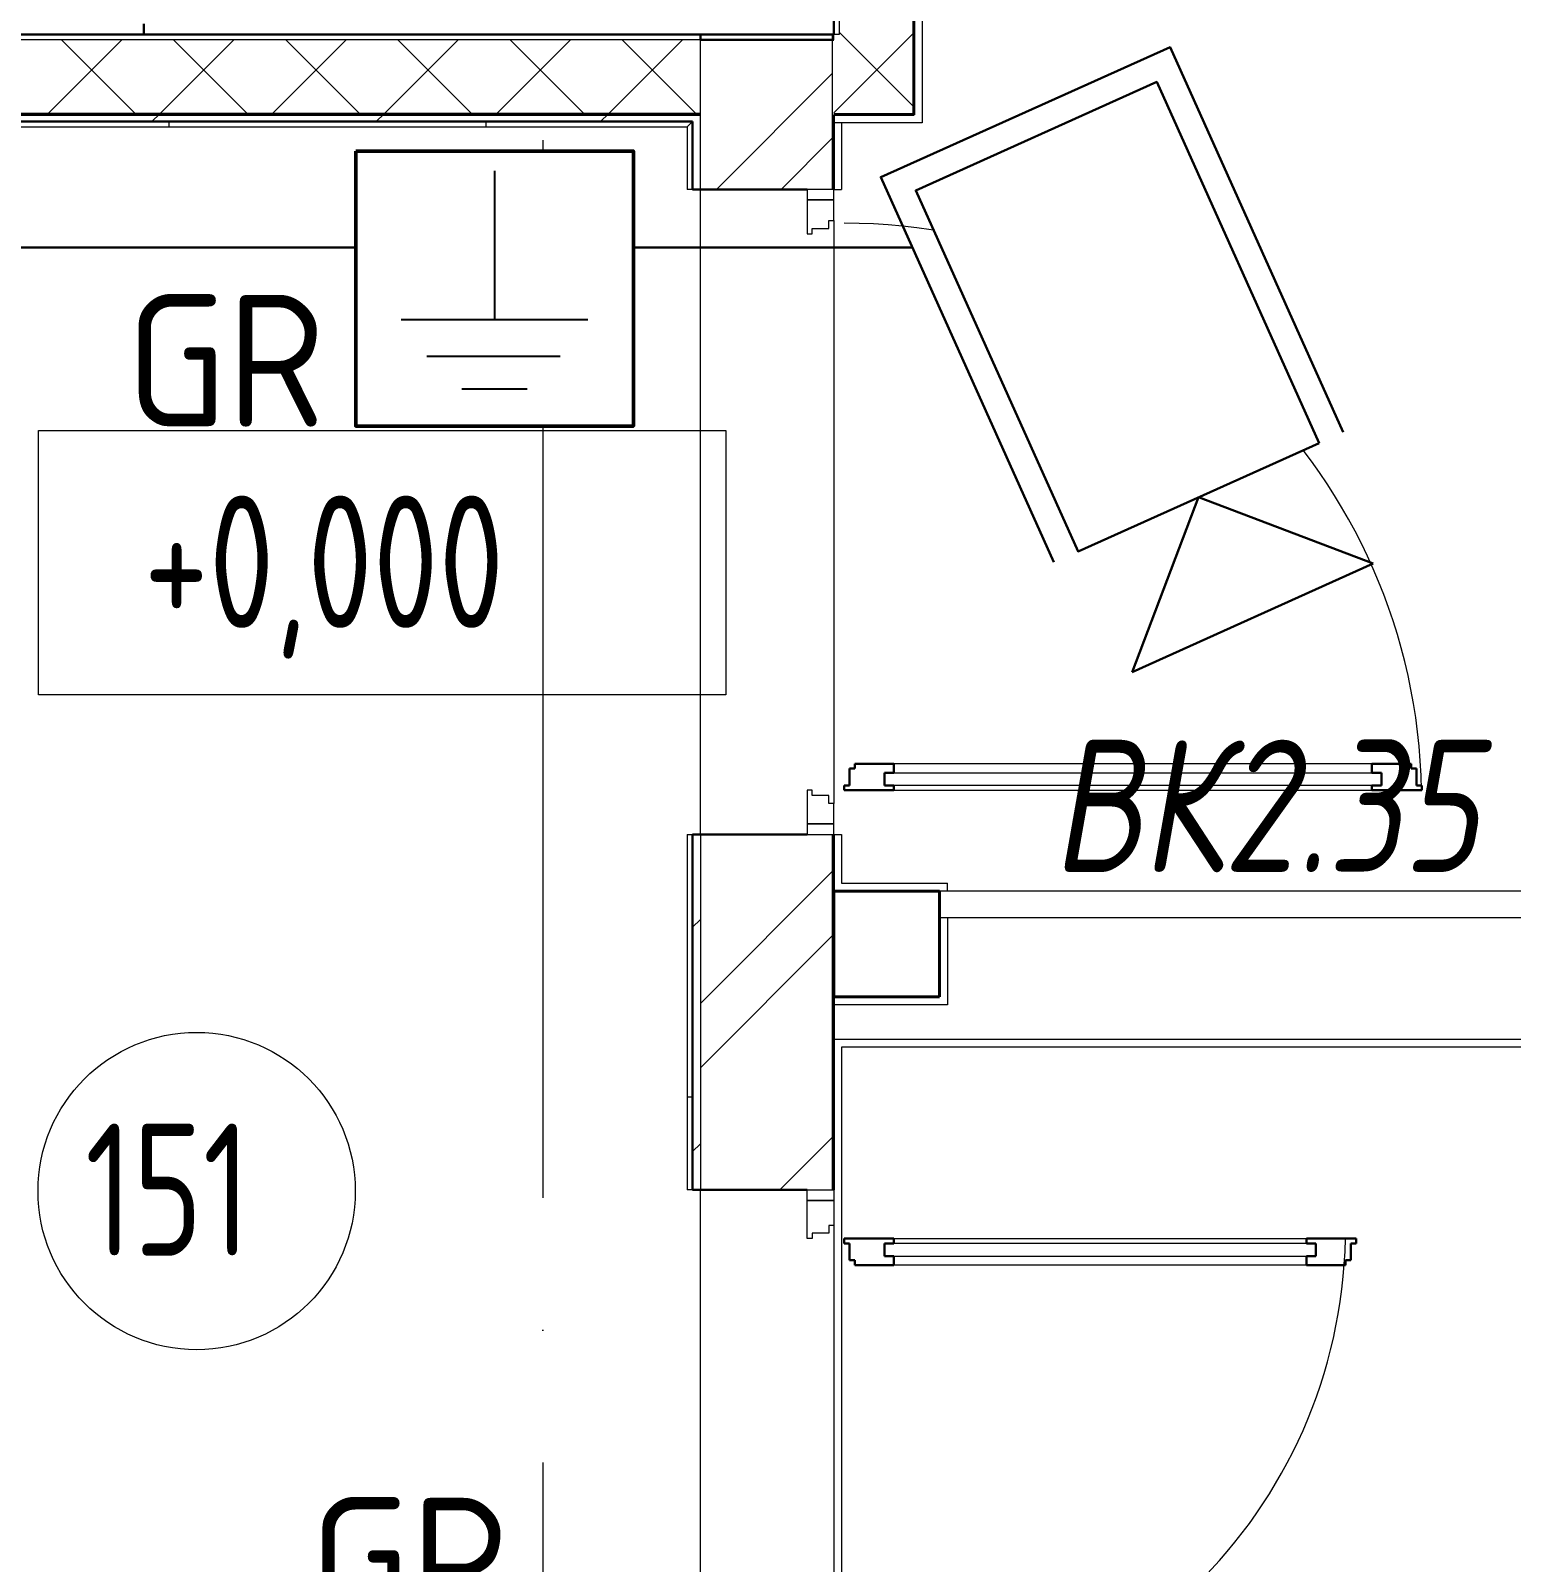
# Model space of a CAD drawing. Header units: millimetres. Extents: x -495897 to 1376592, y -28539 to 470976.
# Drawn here: x -6581 to -3781, y 372416 to 375312 of the extents above; entities that cross this region are included whole.
import ezdxf
from ezdxf import colors
from ezdxf.entities.mleader import LeaderData, LeaderLine
from ezdxf.enums import TextEntityAlignment as Align
from ezdxf.math import Vec2, Vec3

# ---------------------------------------------------------------- set-up
doc = ezdxf.new("R2010")
doc.units = ezdxf.units.MM
doc.set_wipeout_variables(frame=1)
doc.linetypes.add('ADSK_Линия сетки', pattern=[25, 20, -2.5, 0, -2.5])
for name, color, linetype, lineweight in [('RC-Видеонаблюдение', 5, 'Continuous', 30), ('RC-Выноски', 7, 'Continuous', 0), ('RC-Линии_связи-Адресные', 5, 'Continuous', 30), ('Аннотация', 7, 'Continuous', 18), ('Двери', 252, 'Continuous', 9), ('Марки помещений', 252, 'Continuous', 20), ('Несущие колонны', 252, 'Continuous', 18), ('НО ВН - ВК', 164, 'Continuous', 50), ('Ограждение', 252, 'Continuous', 9), ('Оси', 252, 'Continuous', 9), ('Отметки', 7, 'Continuous', 9), ('Стены внутренние', 7, 'Continuous', 18), ('Стены наружные', 7, 'Continuous', 18), ('Стены штриховка', 7, 'Continuous', 9)]:
    doc.layers.add(name, color=color, linetype=linetype, lineweight=lineweight)
doc.layers.add('RC-Позиционные_обозначения', color=7, linetype='Continuous')
doc.layers.add('Двери открывание', color=7, linetype='Continuous', lineweight=9, true_color=0xc0c0c0)
doc.styles.add('GOST Common_3', font='', dxfattribs={"height": 3.5})
doc.styles.add('ISOCPEUR', font='isocpeur.ttf', dxfattribs={"width": 0.9, "height": 350})
doc.styles.add('Mipgost_5', font='', dxfattribs={"height": 250})
doc.styles.add('RubezhCAD', font='', dxfattribs={"oblique": 10})
doc.styles.get("Standard").update_dxf_attribs({"font": ''})
doc.styles.get('GOST Common_3').set_extended_font_data('GOST 2.304 type A')
doc.styles.get('Mipgost_5').set_extended_font_data('Mipgost')
doc.styles.get('RubezhCAD').set_extended_font_data('GOST type A')
doc.styles.get('Standard').set_extended_font_data('GOST type B')
pattern_1 = [(0, (-32119.8, 96), (0, 600), []), (90, (-32119.8, 96), (-600, 4e-14), [])]

# ---------------------------------------------------------------- blocks, each defined once
blk = doc.blocks.new('RC-UGO-CAM-03')
blk.add_attdef('PSTN', text='', height=2.5).set_placement((4.626, 3.284), align=Align.BOTTOM_LEFT)
blk.add_wipeout([(3.743, 0), (6.243, 2.499), (6.243, -2.499)])
blk.add_line((6.243, 2.499), (6.243, -2.499))
blk.add_wipeout([(-3.743, -2.499), (-3.741, 2.497), (3.743, 2.499), (3.743, -2.499)])
for q in [(6.243, 2.499), (6.243, -2.499)]:
    blk.add_line((3.743, 0), q)
blk.add_lwpolyline([(3.743, 2.999), (-4.243, 2.999), (-4.243, -2.999), (3.743, -2.999)])
blk.add_lwpolyline([(3.743, -2.499), (3.743, 2.499), (-3.743, 2.499), (-3.743, -2.499), (3.743, -2.499)], close=True)
blk = doc.blocks.new('1 этаж')
at = {"layer": 'Ограждение', "true_color": 0x636466}
h = blk.add_hatch(dxfattribs=at)
h.set_pattern_fill('FP_25', color=251, style=0, pattern_type=2)
h.set_pattern_definition(pattern_1)
h.paths.add_polyline_path([(-5058.1, 14731.3), (-4582.8, 14731.3), (-4572.8, 14741.3), (-6057.6, 14741.3), (-6057.6, 14731.3), (-5895.5, 14732.2), (-5891.6, 14733.1), (-5892.3, 14732.2), (-5886.4, 14734.9), (-5884.2, 14732.9), (-5881, 14734.3), (-5876.6, 14732.9), (-5875.9, 14733.7), (-5869, 14731.3), (-5775.6, 14731.3)])
h = blk.add_hatch(dxfattribs=at)
h.set_pattern_fill('FP_25', color=251, style=0, pattern_type=2)
h.set_pattern_definition(pattern_1)
h.paths.add_polyline_path([(-4572.8, 12721.3), (-4572.8, 13393.3), (-4582.8, 13393.3), (-4582.8, 12721.3)])
at = {"layer": 'Аннотация', "color": 251, "lineweight": 20, "true_color": 0x636466}
for p, q in [((-5809.7, 13657.5), (-5809.7, 14157.5)), ((-5809.7, 14157.5), (-4509.7, 14157.5)), ((-4509.7, 14157.5), (-4509.7, 13657.5)), ((-4509.7, 13657.5), (-5809.7, 13657.5))]:
    blk.add_line(p, q, dxfattribs=at)
at = {"layer": 'Двери', "color": 251, "true_color": 0x636466}
for p, q in [((-4305.8, 14613.3), (-4355.8, 14613.3)), ((-4355.8, 14613.3), (-4355.8, 14593.3)), ((-4305.8, 14593.3), (-4305.8, 14613.3)), ((-4355.8, 14593.3), (-4305.8, 14593.3)), ((-4305.8, 14593.3), (-4355.8, 14593.3)), ((-4355.8, 14593.3), (-4355.8, 14529.3)), ((-4305.8, 14554.3), (-4305.8, 14593.3)), ((-4346.8, 14529.3), (-4346.8, 14539.3)), ((-4346.8, 14539.3), (-4314.8, 14539.3)), ((-4314.8, 14539.3), (-4314.8, 14554.3)), ((-4314.8, 14554.3), (-4305.8, 14554.3)), ((-4355.8, 14529.3), (-4346.8, 14529.3)), ((-3287.8, 13527.3), (-4191.8, 13527.3)), ((-4209.8, 13510.3), (-3269.8, 13510.3)), ((-4209.8, 13486.3), (-4209.8, 13510.3)), ((-3269.8, 13510.3), (-3269.8, 13486.3)), ((-4346.8, 13477.3), (-4355.8, 13477.3)), ((-4355.8, 13477.3), (-4355.8, 13413.3)), ((-4346.8, 13467.3), (-4346.8, 13477.3)), ((-3269.8, 13486.3), (-4209.8, 13486.3)), ((-4191.8, 13477.3), (-3287.8, 13477.3)), ((-4314.8, 13467.3), (-4346.8, 13467.3)), ((-4314.8, 13452.3), (-4314.8, 13467.3)), ((-4305.8, 13452.3), (-4314.8, 13452.3)), ((-4305.8, 13413.3), (-4305.8, 13452.3)), ((-4305.8, 13413.3), (-4355.8, 13413.3)), ((-4355.8, 13413.3), (-4355.8, 13393.3)), ((-4355.8, 13413.3), (-4305.8, 13413.3)), ((-4305.8, 13393.3), (-4305.8, 13413.3)), ((-4355.8, 13393.3), (-4305.8, 13393.3)), ((-4355.8, 12701.3), (-4355.8, 12721.3)), ((-4355.8, 12721.3), (-4305.8, 12721.3)), ((-4305.8, 12721.3), (-4305.8, 12701.3)), ((-4305.8, 12701.3), (-4355.8, 12701.3)), ((-4355.8, 12701.3), (-4305.8, 12701.3)), ((-4355.8, 12629.3), (-4355.8, 12701.3)), ((-4305.8, 12701.3), (-4305.8, 12654.3)), ((-4346.8, 12629.3), (-4355.8, 12629.3)), ((-4346.8, 12639.3), (-4346.8, 12629.3)), ((-4314.8, 12639.3), (-4346.8, 12639.3)), ((-4314.8, 12654.3), (-4314.8, 12639.3)), ((-4305.8, 12654.3), (-4314.8, 12654.3)), ((-4191.8, 12629.3), (-3411.8, 12629.3)), ((-4209.8, 12620.3), (-4209.8, 12596.3)), ((-3393.8, 12620.3), (-4209.8, 12620.3)), ((-3393.8, 12596.3), (-3393.8, 12620.3)), ((-4209.8, 12596.3), (-3393.8, 12596.3)), ((-3411.8, 12579.3), (-4191.8, 12579.3))]:
    blk.add_line(p, q, dxfattribs=at)
at = {"layer": 'Двери', "color": 251, "lineweight": 30, "true_color": 0x636466}
for p, q in [((-4191.8, 13527.3), (-4265.8, 13527.3)), ((-4265.8, 13527.3), (-4265.8, 13518.3)), ((-4191.8, 13527.3), (-4191.8, 13510.3)), ((-3213.8, 13527.3), (-3287.8, 13527.3)), ((-3287.8, 13527.3), (-3287.8, 13510.3)), ((-3213.8, 13518.3), (-3213.8, 13527.3)), ((-4275.8, 13518.3), (-4275.8, 13486.3)), ((-4265.8, 13518.3), (-4275.8, 13518.3)), ((-4191.8, 13510.3), (-4209.8, 13510.3)), ((-4209.8, 13510.3), (-4209.8, 13486.3)), ((-3287.8, 13510.3), (-3269.8, 13510.3)), ((-3269.8, 13510.3), (-3269.8, 13486.3)), ((-3203.8, 13518.3), (-3213.8, 13518.3)), ((-3203.8, 13486.3), (-3203.8, 13518.3)), ((-4275.8, 13486.3), (-4285.8, 13486.3)), ((-4285.8, 13486.3), (-4285.8, 13477.3)), ((-4285.8, 13477.3), (-4191.8, 13477.3)), ((-4209.8, 13486.3), (-4191.8, 13486.3)), ((-4191.8, 13486.3), (-4191.8, 13477.3)), ((-3287.8, 13486.3), (-3287.8, 13477.3)), ((-3269.8, 13486.3), (-3287.8, 13486.3)), ((-3287.8, 13477.3), (-3193.8, 13477.3)), ((-3193.8, 13486.3), (-3203.8, 13486.3)), ((-3193.8, 13477.3), (-3193.8, 13486.3)), ((-4285.8, 12629.3), (-4191.8, 12629.3)), ((-4285.8, 12620.3), (-4285.8, 12629.3)), ((-4191.8, 12620.3), (-4191.8, 12629.3)), ((-3411.8, 12629.3), (-3317.8, 12629.3)), ((-3411.8, 12620.3), (-3411.8, 12629.3)), ((-3317.8, 12629.3), (-3317.8, 12620.3)), ((-4275.8, 12620.3), (-4285.8, 12620.3)), ((-4275.8, 12588.3), (-4275.8, 12620.3)), ((-4209.8, 12620.3), (-4191.8, 12620.3)), ((-4209.8, 12596.3), (-4209.8, 12620.3)), ((-3393.8, 12620.3), (-3411.8, 12620.3)), ((-3393.8, 12596.3), (-3393.8, 12620.3)), ((-3327.8, 12620.3), (-3327.8, 12588.3)), ((-3317.8, 12620.3), (-3327.8, 12620.3)), ((-4265.8, 12588.3), (-4275.8, 12588.3)), ((-4265.8, 12579.3), (-4265.8, 12588.3)), ((-4191.8, 12579.3), (-4265.8, 12579.3)), ((-4191.8, 12596.3), (-4209.8, 12596.3)), ((-4191.8, 12579.3), (-4191.8, 12596.3)), ((-3411.8, 12596.3), (-3393.8, 12596.3)), ((-3411.8, 12579.3), (-3411.8, 12596.3)), ((-3337.8, 12579.3), (-3411.8, 12579.3)), ((-3337.8, 12588.3), (-3337.8, 12579.3)), ((-3327.8, 12588.3), (-3337.8, 12588.3))]:
    blk.add_line(p, q, dxfattribs=at)
at = {"layer": 'Двери открывание', "color": 251, "true_color": 0x636466}
for centre, radius, start, end in [((-4285.8, 13457.3), 1092, 1.0494, 90), ((-4285.8, 12649.3), 948, 270, 358.7911)]:
    blk.add_arc(centre, radius, start, end, dxfattribs=at)
at = {"layer": 'Марки помещений', "color": 251, "true_color": 0x636466}
blk.add_circle((-5510.7, 12719.2), 300, dxfattribs=at)
at = {"layer": 'Несущие колонны', "color": 251, "lineweight": 40, "true_color": 0x636466}
for p, q in [((-4105.8, 13286.3), (-4305.8, 13286.3)), ((-4305.8, 13286.3), (-4305.8, 13086.3)), ((-4305.8, 13286.3), (-4105.8, 13286.3)), ((-4305.8, 13086.3), (-4305.8, 13286.3)), ((-4105.8, 13086.3), (-4105.8, 13286.3)), ((-4105.8, 13286.3), (-4105.8, 13086.3)), ((-4305.8, 13086.3), (-4105.8, 13086.3)), ((-4105.8, 13086.3), (-4305.8, 13086.3))]:
    blk.add_line(p, q, dxfattribs=at)
at = {"layer": 'Ограждение', "color": 251, "true_color": 0x636466}
for p, q in [((-5871.4, 14731.3), (-4582.8, 14731.3)), ((-4582.8, 14731.3), (-4572.8, 14741.3)), ((-4582.8, 14731.3), (-4582.8, 14613.3)), ((-4572.8, 14613.3), (-4582.8, 14613.3)), ((-4582.8, 13393.3), (-4572.8, 13393.3)), ((-4582.8, 13393.3), (-4582.8, 12721.3)), ((-2653.8, 13286.3), (-4105.8, 13286.3)), ((-4105.8, 13236.3), (-2653.8, 13236.3)), ((-4572.8, 12721.3), (-4582.8, 12721.3))]:
    blk.add_line(p, q, dxfattribs=at)
at = {"layer": 'Оси', "color": 251, "linetype": 'ADSK_Линия сетки', "ltscale": 100, "true_color": 0x636466}
blk.add_line((-4855.8, 32206.9), (-4855.8, 10956.3), dxfattribs=at)
at = {"layer": 'Стены внутренние', "color": 251, "lineweight": 30, "true_color": 0x636466}
for p, q in [((-4305.8, 14906.3), (-4305.8, 18096.3)), ((-4153.8, 14754.3), (-4153.8, 17806.3)), ((-5610.8, 14926.3), (-5610.8, 14906.3)), ((-5610.8, 14906.3), (-4305.8, 14906.3)), ((-4557.8, 14906.3), (-4557.8, 14896.3)), ((-8253.8, 14754.3), (-4557.8, 14754.3)), ((-4305.8, 14754.3), (-4153.8, 14754.3)), ((-4305.8, 14613.3), (-4305.8, 14754.3)), ((-4557.8, 14613.3), (-4355.8, 14613.3)), ((-4355.8, 13393.3), (-4557.8, 13393.3)), ((-4305.8, 13286.3), (-4305.8, 13393.3)), ((-4305.8, 12721.3), (-4305.8, 13086.3)), ((-4557.8, 12721.3), (-4355.8, 12721.3))]:
    blk.add_line(p, q, dxfattribs=at)
at = {"layer": 'Стены внутренние', "color": 251, "linetype": 'Continuous', "lineweight": 9, "true_color": 0x636466}
for p, q in [((-5792.3, 14756.3), (-5652.3, 14896.3)), ((-5626.5, 14756.3), (-5766.5, 14896.3)), ((-5580.2, 14756.3), (-5440.2, 14896.3)), ((-5414.3, 14756.3), (-5554.3, 14896.3)), ((-5368, 14756.3), (-5228, 14896.3)), ((-5202.2, 14756.3), (-5342.2, 14896.3)), ((-5155.9, 14756.3), (-5015.9, 14896.3)), ((-4990.1, 14756.3), (-5130.1, 14896.3)), ((-4943.8, 14756.3), (-4803.8, 14896.3)), ((-4778, 14756.3), (-4918, 14896.3)), ((-4731.6, 14756.3), (-4591.6, 14896.3)), ((-4565.8, 14756.3), (-4705.8, 14896.3)), ((-4305.8, 14757.8), (-4155.8, 14907.8)), ((-4155.8, 14770.5), (-4295.8, 14910.5)), ((-4153.8, 14908.6), (-4155.8, 14905.2)), ((-4527.3, 14613.3), (-4307.8, 14832.8)), ((-4155.8, 14828), (-4153.8, 14828)), ((-5063, 14756.3), (-5064.1, 14754.3)), ((-4853.8, 14754.3), (-4855, 14756.3)), ((-4405.4, 14613.3), (-4307.8, 14710.9)), ((-4307.4, 14642.6), (-4307.8, 14641.9)), ((-4305.8, 14645.3), (-4307.4, 14642.6)), ((-4557.8, 13074.1), (-4307.8, 13324.1)), ((-4557.8, 12952.2), (-4307.8, 13202.2)), ((-4407.7, 12721.3), (-4307.8, 12821.2))]:
    blk.add_line(p, q, dxfattribs=at)
at = {"layer": 'Стены внутренние', "color": 251, "true_color": 0x636466}
for p, q in [((-4557.8, 13393.3), (-4557.8, 14613.3)), ((-4305.8, 14554.3), (-4305.8, 13452.3)), ((-4557.8, 11221.3), (-4557.8, 12721.3)), ((-4305.8, 12654.3), (-4305.8, 11288.3))]:
    blk.add_line(p, q, dxfattribs=at)
at = {"layer": 'Стены наружные', "color": 251, "true_color": 0x636466}
for p, q in [((-4138.8, 17791.3), (-4138.8, 14739.3)), ((-4155.8, 14754.3), (-4153.8, 14754.3)), ((-4138.8, 14739.3), (-4305.8, 14739.3)), ((-4290.8, 14739.3), (-4290.8, 14613.3)), ((-4305.8, 14613.3), (-4290.8, 14613.3)), ((-4305.8, 13393.3), (-4290.8, 13393.3)), ((-4290.8, 13393.3), (-4290.8, 13301.3)), ((-4290.8, 13301.3), (-4090.8, 13301.3)), ((-4090.8, 13286.3), (-4090.8, 13301.3)), ((-4090.8, 13236.3), (-4090.8, 13071.3)), ((-4090.8, 13071.3), (-4305.8, 13071.3)), ((-4305.8, 13006.3), (-2453.8, 13006.3)), ((-2438.8, 12991.3), (-4290.8, 12991.3)), ((-4290.8, 12991.3), (-4290.8, 10889.3))]:
    blk.add_line(p, q, dxfattribs=at)
at = {"layer": 'Стены наружные', "color": 251, "lineweight": 30, "true_color": 0x636466}
for p, q in [((-5610.8, 14906.3), (-8505.8, 14906.3)), ((-4557.8, 14896.3), (-4305.8, 14896.3)), ((-4557.8, 14756.3), (-8258, 14756.3)), ((-8243, 14741.3), (-4572.8, 14741.3)), ((-4572.8, 14741.3), (-4572.8, 14613.3)), ((-4572.8, 14613.3), (-4557.8, 14613.3)), ((-4572.8, 13393.3), (-4572.8, 12721.3)), ((-4557.8, 13393.3), (-4572.8, 13393.3)), ((-4572.8, 12721.3), (-4557.8, 12721.3))]:
    blk.add_line(p, q, dxfattribs=at)
at = {"layer": 'Стены наружные', "color": 251, "linetype": 'Continuous', "lineweight": 9, "true_color": 0x636466}
for p, q in [((-5595.2, 14741.3), (-5580.2, 14756.3)), ((-5170.9, 14741.3), (-5155.9, 14756.3)), ((-4746.6, 14741.3), (-4731.6, 14756.3)), ((-4572.8, 13218), (-4557.8, 13233)), ((-4572.8, 12793.8), (-4557.8, 12808.8))]:
    blk.add_line(p, q, dxfattribs=at)
at = {"layer": 'Стены штриховка', "color": 251, "true_color": 0x636466}
for p, q in [((-4295.8, 17806.3), (-4295.8, 14906.3)), ((-4155.8, 14754.3), (-4155.8, 17806.3)), ((-4557.8, 14896.3), (-8253.8, 14896.3)), ((-4557.8, 14613.3), (-4557.8, 14896.3)), ((-4307.8, 14613.3), (-4307.8, 14906.3)), ((-4295.8, 14906.3), (-4305.8, 14906.3)), ((-4305.8, 14896.3), (-4305.8, 14906.3)), ((-4153.8, 14756.3), (-4305.8, 14756.3)), ((-4557.8, 13393.3), (-4557.8, 12721.3)), ((-4307.8, 12721.3), (-4307.8, 13393.3))]:
    blk.add_line(p, q, dxfattribs=at)
at = {"layer": 'Марки помещений', "color": 251, "true_color": 0x636466, "style": 'GOST Common_3', "width": 0.9}
blk.add_text('151', height=250, dxfattribs=at).set_placement((-5721.7, 12596.9))
at = {"layer": 'Отметки', "color": 251, "true_color": 0x636466, "style": 'GOST Common_3', "width": 0.9}
blk.add_text('+0,000', height=250, dxfattribs=at).set_placement((-5610.9, 13784.2))
blk = doc.blocks.new('грозозащита')
blk.add_wipeout([(-262.5, 0), (-262.5, 520), (262.5, 520), (262.5, 0)])
at = {"color": 7}
for p, q in [((0, 482.4), (0, 200.9)), ((0, 200.9), (-176.6, 200.9)), ((176.6, 200.9), (0, 200.9)), ((0, 131.6), (-128, 131.6)), ((123.9, 131.6), (0, 131.6)), ((61.9, 69.7), (-61.9, 69.7))]:
    blk.add_line(p, q, dxfattribs=at)
at = {"layer": 'НО ВН - ВК'}
blk.add_line((-262.5, 0), (-262.5, 520), dxfattribs=at)
at = {"layer": 'НО ВН - ВК', "color": 6}
blk.add_lwpolyline([(-262.5, 520), (262.5, 520), (262.5, 0), (-262.5, 0)], close=True, dxfattribs=at)

msp = doc.modelspace()

# ---------------------------------------------------------------- block references
msp.add_blockref('1 этаж', (-756.474, 360398.765))

# ---------------------------------------------------------------- texts
at = {"color": 0, "lineweight": 30, "char_height": 250, "width": 479.75, "attachment_point": 5, "style": 'ISOCPEUR'}
for insert in [(-6212.401, 374688.403), (-5864.948, 372413.935)]:
    msp.add_mtext('GR', dxfattribs=dict(at, insert=insert))

# ---------------------------------------------------------------- leaders
at = {"layer": 'RC-Выноски', "linetype": 'Continuous', "ltscale": 15}
ml = msp.add_multileader_mtext('Standard', dxfattribs=at)
ml.set_content('В ЛВС здания школы', color=256, style='Mipgost_5')
ml.set_leader_properties()
ml.build(insert=Vec2(0, 0))
ml.multileader.update_dxf_attribs({"has_text_frame": 1, "text_left_attachment_type": 6, "text_right_attachment_type": 6, "dogleg_length": 2, "arrow_head_size": 400, "scale": 100})
ctx = ml.context
ctx.base_point, ctx.scale, ctx.char_height, ctx.arrow_head_size, ctx.landing_gap_size, ctx.plane_origin = Vec3(408469.171, 372490.934), 100, 250, 400, 100, Vec3(-116420.439, 333728.374)
ctx.left_attachment, ctx.right_attachment, ctx.text_align_type = 6, 6, 2
notes = []
notes.append((ctx, [(1, (1, 1, 0), (411431.849, 372490.934), (-1, 0), 200, [(0, [(411431.849, 370475.664)], 0, [])])]))
ctx.mtext.insert, ctx.mtext.width, ctx.mtext.alignment, ctx.mtext.flow_direction = Vec3(411131.849, 372790.934), 4609.04485, 3, 5
for ctx, leaders in notes:
    for number, flags, end, landing, length, lines in leaders:
        leader = LeaderData()
        leader.index, (leader.has_last_leader_line, leader.has_dogleg_vector, leader.attachment_direction) = number, flags
        leader.last_leader_point, leader.dogleg_vector, leader.dogleg_length = Vec3(end), Vec3(landing), length
        for number, points, colour, breaks in lines:
            line = LeaderLine()
            line.index, line.vertices, line.color, line.breaks = number, Vec3.list(points), colors.encode_raw_color(colour), breaks
            leader.lines.append(line)
        ctx.leaders.append(leader)

# ---------------------------------------------------------------- next in the draw order: block references
at = {"layer": 'RC-Видеонаблюдение'}
ref = msp.add_blockref('RC-UGO-CAM-03', (-4525.694, 374771.239), dxfattribs=dict(at, xscale=-99.99999999999999, yscale=99.99999999999999, zscale=99.99999999999999, rotation=114.2138891454825))
ref.add_attrib('PSTN', 'ВК2.35', (-4649.423, 373721.379), dxfattribs={"layer": 'RC-Позиционные_обозначения', "height": 250, "style": 'RubezhCAD', "oblique": 10})

# ---------------------------------------------------------------- next in the draw order: linework, layer by layer
at = {"layer": 'RC-Линии_связи-Адресные'}
msp.add_line((-8770.249, 374901.84), (-4913.292, 374901.84), dxfattribs=at)

# ---------------------------------------------------------------- next in the draw order: block references
msp.add_blockref('грозозащита', (-5703.746, 374564.364))

doc.saveas('drawing.dxf')
